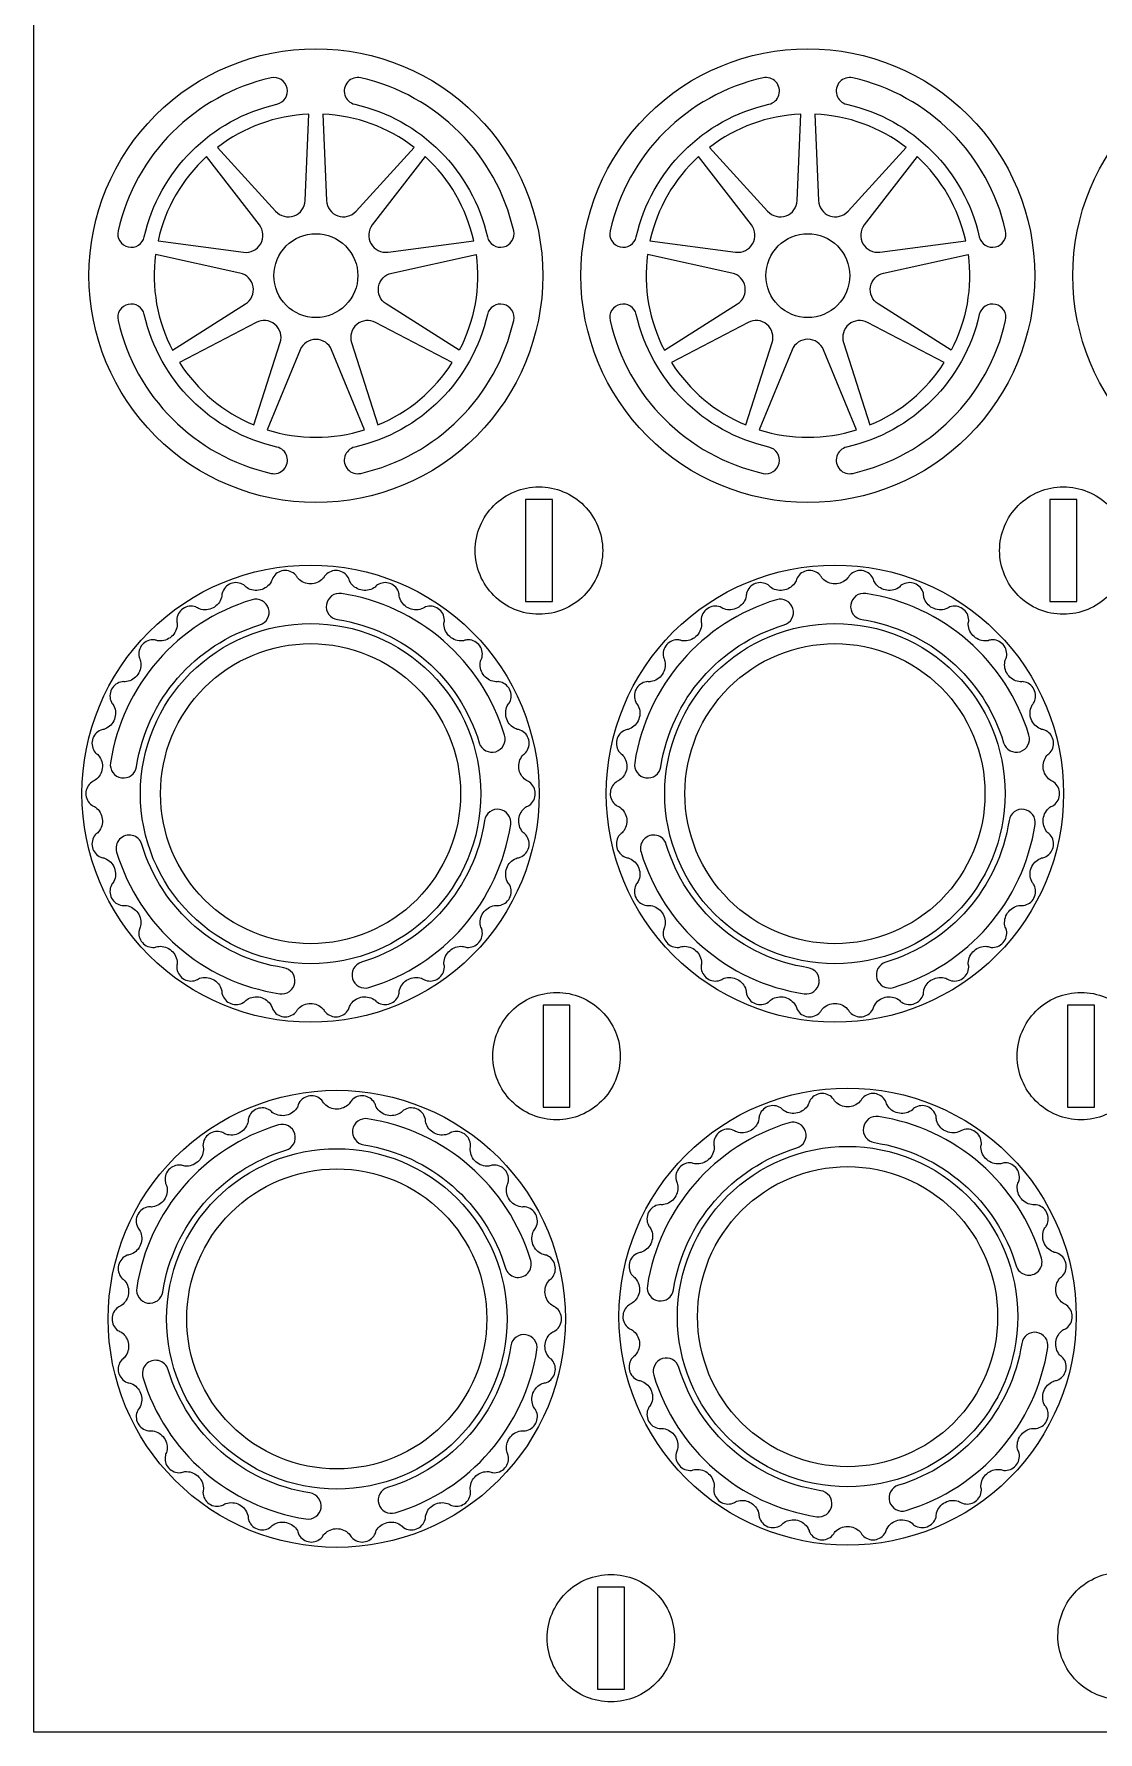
# Model space of a CAD drawing. Header units: inches. Extents: x 74 to 623, y 57 to 815.
# Drawn here: x 91.4 to 209.8, y 57.2 to 246.2 of the extents above; entities that cross this region are included whole.
import ezdxf

# ---------------------------------------------------------------- set-up
doc = ezdxf.new("R2010")
doc.units = ezdxf.units.IN
doc.header["$MEASUREMENT"] = 0
for name, color, linetype in [('External Cut', 1, 'Continuous'), ('Internal Cut', 5, 'Continuous'), ('Pocket Cut 1.1mm', 3, 'Continuous')]:
    doc.layers.add(name, color=color, linetype=linetype)

msp = doc.modelspace()

# ---------------------------------------------------------------- linework, layer by layer
msp.add_lwpolyline([(341.38, 57.16), (91.38, 57.16), (91.38, 407.16), (341.38, 407.16)], close=True)
at = {"layer": 'External Cut', "flags": 128}
for points in [[(148.03, 219.34, -0.414214), (122.77, 194.07, -0.414214), (97.51, 219.34, -0.414214), (122.77, 244.6, -0.414214), (148.03, 219.34)], [(202.8, 219.34, -0.414214), (177.54, 194.07, -0.414214), (152.27, 219.34, -0.414214), (177.54, 244.6, -0.414214), (202.8, 219.34)], [(257.57, 219.34, -0.414214), (232.31, 194.07, -0.414214), (207.04, 219.34, -0.414214), (232.31, 244.6, -0.414214), (257.57, 219.34)], [(154.7, 188.73, -0.414214), (147.6, 181.63, -0.414214), (140.51, 188.73, -0.414214), (147.6, 195.82, -0.414214), (154.7, 188.73)], [(213.08, 188.73, -0.414214), (205.98, 181.63, -0.414214), (198.89, 188.73, -0.414214), (205.98, 195.82, -0.414214), (213.08, 188.73)], [(132.09, 139.82, -0.203461), (133.03, 140.97, -0.203461), (134.52, 141.1, -0.0722), (134.77, 140.97, 0.068231), (134.96, 140.88, 0.239296), (136.39, 141.07, 0.239296), (137.08, 142.34, 0.068231), (137.05, 142.55, -0.0722), (137.03, 142.82, -0.203461), (137.67, 144.17, -0.203461), (139.09, 144.65, -0.0722), (139.35, 144.59, 0.068231), (139.56, 144.54, 0.239296), (140.9, 145.07, 0.239296), (141.27, 146.46, 0.068231), (141.19, 146.67, -0.0722), (141.1, 146.92, -0.203461), (141.4, 148.39, -0.203461), (142.66, 149.19, -0.0722), (142.94, 149.19, 0.068231), (143.16, 149.2, 0.239296), (144.33, 150.03, 0.239296), (144.35, 151.47, 0.068231), (144.23, 151.65, -0.0722), (144.08, 151.88, -0.203461), (144.02, 153.37, -0.203461), (145.05, 154.45, -0.0722), (145.32, 154.52, 0.068231), (145.53, 154.58, 0.239296), (146.47, 155.67, 0.239296), (146.14, 157.07, 0.068231), (145.98, 157.22, -0.0722), (145.78, 157.41, -0.203461), (145.37, 158.84, -0.203461), (146.11, 160.14, -0.0722), (146.35, 160.27, 0.068231), (146.54, 160.37, 0.239296), (147.2, 161.66, 0.239296), (146.54, 162.94, 0.068231), (146.35, 163.05, -0.0722), (146.11, 163.18, -0.203461), (145.37, 164.47, -0.203461), (145.78, 165.91, -0.0722), (145.98, 166.1, 0.068231), (146.14, 166.24, 0.239296), (146.47, 167.64, 0.239296), (145.53, 168.74, 0.068231), (145.32, 168.79, -0.0722), (145.05, 168.86, -0.203461), (144.02, 169.94, -0.203461), (144.08, 171.43, -0.0722), (144.23, 171.66, 0.068231), (144.35, 171.84, 0.239296), (144.33, 173.28, 0.239296), (143.16, 174.12, 0.068231), (142.94, 174.12, -0.0722), (142.66, 174.13, -0.203461), (141.4, 174.93, -0.203461), (141.1, 176.39, -0.0722), (141.19, 176.65, 0.068231), (141.27, 176.85, 0.239296), (140.9, 178.25, 0.239296), (139.56, 178.78, 0.068231), (139.35, 178.73, -0.0722), (139.09, 178.67, -0.203461), (137.67, 179.14, -0.203461), (137.03, 180.49, -0.0722), (137.05, 180.76, 0.068231), (137.08, 180.98, 0.239296), (136.39, 182.25, 0.239296), (134.96, 182.44, 0.068231), (134.77, 182.34, -0.0722), (134.52, 182.22, -0.203461), (133.03, 182.34, -0.203461), (132.09, 183.5, -0.0722), (132.05, 183.77, 0.068231), (132.02, 183.98, 0.239296), (131.05, 185.05, 0.239296), (129.62, 184.89, 0.068231), (129.45, 184.75, -0.0722), (129.24, 184.57, -0.203461), (127.77, 184.34, -0.203461), (126.57, 185.23, -0.0722), (126.47, 185.49, 0.068231), (126.39, 185.69, 0.239296), (125.19, 186.49, 0.239296), (123.84, 186, 0.068231), (123.71, 185.82, -0.0722), (123.55, 185.6, -0.203461), (122.18, 185.02, -0.203461), (120.8, 185.6, -0.0722), (120.64, 185.82, 0.068231), (120.52, 186, 0.239296), (119.16, 186.49, 0.239296), (117.97, 185.69, 0.068231), (117.89, 185.49, -0.0722), (117.78, 185.23, -0.203461), (116.59, 184.34, -0.203461), (115.11, 184.57, -0.0722), (114.9, 184.75, 0.068231), (114.74, 184.89, 0.239296), (113.31, 185.05, 0.239296), (112.34, 183.98, 0.068231), (112.31, 183.77, -0.0722), (112.27, 183.5, -0.203461), (111.32, 182.34, -0.203461), (109.83, 182.22, -0.0722), (109.59, 182.34, 0.068231), (109.39, 182.44, 0.239296), (107.97, 182.25, 0.239296), (107.28, 180.98, 0.068231), (107.3, 180.76, -0.0722), (107.33, 180.49, -0.203461), (106.69, 179.14, -0.203461), (105.27, 178.67, -0.0722), (105, 178.73, 0.068231), (104.79, 178.78, 0.239296), (103.45, 178.25, 0.239296), (103.09, 176.85, 0.068231), (103.16, 176.65, -0.0722), (103.26, 176.39, -0.203461), (102.95, 174.93, -0.203461), (101.69, 174.13, -0.0722), (101.42, 174.12, 0.068231), (101.2, 174.12, 0.239296), (100.03, 173.28, 0.239296), (100.01, 171.84, 0.068231), (100.13, 171.66, -0.0722), (100.28, 171.43, -0.203461), (100.34, 169.94, -0.203461), (99.3, 168.86, -0.0722), (99.04, 168.79, 0.068231), (98.83, 168.74, 0.239296), (97.89, 167.64, 0.239296), (98.21, 166.24, 0.068231), (98.37, 166.1, -0.0722), (98.58, 165.91, -0.203461), (98.99, 164.47, -0.203461), (98.24, 163.18, -0.0722), (98, 163.05, 0.068231), (97.81, 162.94, 0.239296), (97.16, 161.66, 0.239296), (97.81, 160.37, 0.068231), (98, 160.27, -0.0722), (98.24, 160.14, -0.203461), (98.99, 158.84, -0.203461), (98.58, 157.41, -0.0722), (98.37, 157.22, 0.068231), (98.21, 157.07, 0.239296), (97.89, 155.67, 0.239296), (98.83, 154.58, 0.068231), (99.04, 154.52, -0.0722), (99.3, 154.45, -0.203461), (100.34, 153.37, -0.203461), (100.28, 151.88, -0.0722), (100.13, 151.65, 0.068231), (100.01, 151.47, 0.239296), (100.03, 150.03, 0.239296), (101.2, 149.2, 0.068231), (101.42, 149.19, -0.0722), (101.69, 149.19, -0.203461), (102.95, 148.39, -0.203461), (103.26, 146.92, -0.0722), (103.16, 146.67, 0.068231), (103.09, 146.46, 0.239296), (103.45, 145.07, 0.239296), (104.79, 144.54, 0.068231), (105, 144.59, -0.0722), (105.27, 144.65, -0.203461), (106.69, 144.17, -0.203461), (107.33, 142.82, -0.0722), (107.3, 142.55, 0.068231), (107.28, 142.34, 0.239296), (107.97, 141.07, 0.239296), (109.39, 140.88, 0.068231), (109.59, 140.97, -0.0722), (109.83, 141.1, -0.203461), (111.32, 140.97, -0.203461), (112.27, 139.82, -0.0722), (112.31, 139.55, 0.068231), (112.34, 139.33, 0.239296), (113.31, 138.27, 0.239296), (114.74, 138.42, 0.068231), (114.9, 138.56, -0.0722), (115.11, 138.74, -0.203461), (116.59, 138.98, -0.203461), (117.78, 138.08, -0.0722), (117.89, 137.83, 0.068231), (117.97, 137.62, 0.239296), (119.16, 136.82, 0.239296), (120.52, 137.32, 0.068231), (120.64, 137.49, -0.0722), (120.8, 137.71, -0.203461), (122.18, 138.3, -0.203461), (123.55, 137.71, -0.0722), (123.71, 137.49, 0.068231), (123.84, 137.32, 0.239296), (125.19, 136.82, 0.239296), (126.39, 137.62, 0.068231), (126.47, 137.83, -0.0722), (126.57, 138.08, -0.203461), (127.77, 138.98, -0.203461), (129.24, 138.74, -0.0722), (129.45, 138.56, 0.068231), (129.62, 138.42, 0.239296), (131.05, 138.27, 0.239296), (132.02, 139.33, 0.068231), (132.05, 139.55, -0.0722), (132.09, 139.82)], [(190.47, 139.82, -0.203461), (191.41, 140.97, -0.203461), (192.9, 141.1, -0.0722), (193.15, 140.97, 0.068231), (193.34, 140.88, 0.239296), (194.77, 141.07, 0.239296), (195.46, 142.34, 0.068231), (195.43, 142.55, -0.0722), (195.4, 142.82, -0.203461), (196.05, 144.17, -0.203461), (197.46, 144.65, -0.0722), (197.73, 144.59, 0.068231), (197.94, 144.54, 0.239296), (199.28, 145.07, 0.239296), (199.65, 146.46, 0.068231), (199.57, 146.67, -0.0722), (199.48, 146.92, -0.203461), (199.78, 148.39, -0.203461), (201.04, 149.19, -0.0722), (201.32, 149.19, 0.068231), (201.53, 149.2, 0.239296), (202.71, 150.03, 0.239296), (202.73, 151.47, 0.068231), (202.61, 151.65, -0.0722), (202.46, 151.88, -0.203461), (202.4, 153.37, -0.203461), (203.43, 154.45, -0.0722), (203.7, 154.52, 0.068231), (203.91, 154.58, 0.239296), (204.85, 155.67, 0.239296), (204.52, 157.07, 0.068231), (204.36, 157.22, -0.0722), (204.16, 157.41, -0.203461), (203.75, 158.84, -0.203461), (204.49, 160.14, -0.0722), (204.73, 160.27, 0.068231), (204.92, 160.37, 0.239296), (205.57, 161.66, 0.239296), (204.92, 162.94, 0.068231), (204.73, 163.05, -0.0722), (204.49, 163.18, -0.203461), (203.75, 164.47, -0.203461), (204.16, 165.91, -0.0722), (204.36, 166.1, 0.068231), (204.52, 166.24, 0.239296), (204.85, 167.64, 0.239296), (203.91, 168.74, 0.068231), (203.7, 168.79, -0.0722), (203.43, 168.86, -0.203461), (202.4, 169.94, -0.203461), (202.46, 171.43, -0.0722), (202.61, 171.66, 0.068231), (202.73, 171.84, 0.239296), (202.71, 173.28, 0.239296), (201.53, 174.12, 0.068231), (201.32, 174.12, -0.0722), (201.04, 174.13, -0.203461), (199.78, 174.93, -0.203461), (199.48, 176.39, -0.0722), (199.57, 176.65, 0.068231), (199.65, 176.85, 0.239296), (199.28, 178.25, 0.239296), (197.94, 178.78, 0.068231), (197.73, 178.73, -0.0722), (197.46, 178.67, -0.203461), (196.05, 179.14, -0.203461), (195.4, 180.49, -0.0722), (195.43, 180.76, 0.068231), (195.46, 180.98, 0.239296), (194.77, 182.25, 0.239296), (193.34, 182.44, 0.068231), (193.15, 182.34, -0.0722), (192.9, 182.22, -0.203461), (191.41, 182.34, -0.203461), (190.47, 183.5, -0.0722), (190.43, 183.77, 0.068231), (190.4, 183.98, 0.239296), (189.43, 185.05, 0.239296), (188, 184.89, 0.068231), (187.83, 184.75, -0.0722), (187.62, 184.57, -0.203461), (186.15, 184.34, -0.203461), (184.95, 185.23, -0.0722), (184.85, 185.49, 0.068231), (184.77, 185.69, 0.239296), (183.57, 186.49, 0.239296), (182.22, 186, 0.068231), (182.09, 185.82, -0.0722), (181.93, 185.6, -0.203461), (180.56, 185.02, -0.203461), (179.18, 185.6, -0.0722), (179.02, 185.82, 0.068231), (178.9, 186, 0.239296), (177.54, 186.49, 0.239296), (176.35, 185.69, 0.068231), (176.27, 185.49, -0.0722), (176.16, 185.23, -0.203461), (174.97, 184.34, -0.203461), (173.49, 184.57, -0.0722), (173.28, 184.75, 0.068231), (173.12, 184.89, 0.239296), (171.69, 185.05, 0.239296), (170.72, 183.98, 0.068231), (170.69, 183.77, -0.0722), (170.65, 183.5, -0.203461), (169.7, 182.34, -0.203461), (168.21, 182.22, -0.0722), (167.97, 182.34, 0.068231), (167.77, 182.44, 0.239296), (166.35, 182.25, 0.239296), (165.66, 180.98, 0.068231), (165.68, 180.76, -0.0722), (165.71, 180.49, -0.203461), (165.07, 179.14, -0.203461), (163.65, 178.67, -0.0722), (163.38, 178.73, 0.068231), (163.17, 178.78, 0.239296), (161.83, 178.25, 0.239296), (161.47, 176.85, 0.068231), (161.54, 176.65, -0.0722), (161.63, 176.39, -0.203461), (161.33, 174.93, -0.203461), (160.07, 174.13, -0.0722), (159.8, 174.12, 0.068231), (159.58, 174.12, 0.239296), (158.41, 173.28, 0.239296), (158.39, 171.84, 0.068231), (158.51, 171.66, -0.0722), (158.66, 171.43, -0.203461), (158.72, 169.94, -0.203461), (157.68, 168.86, -0.0722), (157.42, 168.79, 0.068231), (157.21, 168.74, 0.239296), (156.27, 167.64, 0.239296), (156.59, 166.24, 0.068231), (156.75, 166.1, -0.0722), (156.96, 165.91, -0.203461), (157.37, 164.47, -0.203461), (156.62, 163.18, -0.0722), (156.38, 163.05, 0.068231), (156.19, 162.94, 0.239296), (155.54, 161.66, 0.239296), (156.19, 160.37, 0.068231), (156.38, 160.27, -0.0722), (156.62, 160.14, -0.203461), (157.37, 158.84, -0.203461), (156.96, 157.41, -0.0722), (156.75, 157.22, 0.068231), (156.59, 157.07, 0.239296), (156.27, 155.67, 0.239296), (157.21, 154.58, 0.068231), (157.42, 154.52, -0.0722), (157.68, 154.45, -0.203461), (158.72, 153.37, -0.203461), (158.66, 151.88, -0.0722), (158.51, 151.65, 0.068231), (158.39, 151.47, 0.239296), (158.41, 150.03, 0.239296), (159.58, 149.2, 0.068231), (159.8, 149.19, -0.0722), (160.07, 149.19, -0.203461), (161.33, 148.39, -0.203461), (161.63, 146.92, -0.0722), (161.54, 146.67, 0.068231), (161.47, 146.46, 0.239296), (161.83, 145.07, 0.239296), (163.17, 144.54, 0.068231), (163.38, 144.59, -0.0722), (163.65, 144.65, -0.203461), (165.07, 144.17, -0.203461), (165.71, 142.82, -0.0722), (165.68, 142.55, 0.068231), (165.66, 142.34, 0.239296), (166.35, 141.07, 0.239296), (167.77, 140.88, 0.068231), (167.97, 140.97, -0.0722), (168.21, 141.1, -0.203461), (169.7, 140.97, -0.203461), (170.65, 139.82, -0.0722), (170.69, 139.55, 0.068231), (170.72, 139.33, 0.239296), (171.69, 138.27, 0.239296), (173.12, 138.42, 0.068231), (173.28, 138.56, -0.0722), (173.49, 138.74, -0.203461), (174.97, 138.98, -0.203461), (176.16, 138.08, -0.0722), (176.27, 137.83, 0.068231), (176.35, 137.62, 0.239296), (177.54, 136.82, 0.239296), (178.9, 137.32, 0.068231), (179.02, 137.49, -0.0722), (179.18, 137.71, -0.203461), (180.56, 138.3, -0.203461), (181.93, 137.71, -0.0722), (182.09, 137.49, 0.068231), (182.22, 137.32, 0.239296), (183.57, 136.82, 0.239296), (184.77, 137.62, 0.068231), (184.85, 137.83, -0.0722), (184.95, 138.08, -0.203461), (186.15, 138.98, -0.203461), (187.62, 138.74, -0.0722), (187.83, 138.56, 0.068231), (188, 138.42, 0.239296), (189.43, 138.27, 0.239296), (190.4, 139.33, 0.068231), (190.43, 139.55, -0.0722), (190.47, 139.82)], [(197.26, 161.66, -0.414214), (180.56, 144.95, -0.414214), (163.85, 161.66, -0.414214), (180.56, 178.36, -0.414214), (197.26, 161.66)], [(156.66, 132.43, -0.414214), (149.56, 125.34, -0.414214), (142.47, 132.43, -0.414214), (149.56, 139.52, -0.414214), (156.66, 132.43)], [(215.04, 132.43, -0.414214), (207.94, 125.34, -0.414214), (200.85, 132.43, -0.414214), (207.94, 139.52, -0.414214), (215.04, 132.43)], [(115.19, 125.01, -0.203461), (114.24, 123.85, -0.203461), (112.75, 123.73, -0.0722), (112.51, 123.85, 0.068231), (112.31, 123.95, 0.239296), (110.89, 123.76, 0.239296), (110.2, 122.49, 0.068231), (110.22, 122.28, -0.0722), (110.25, 122, -0.203461), (109.61, 120.65, -0.203461), (108.19, 120.18, -0.0722), (107.92, 120.24, 0.068231), (107.71, 120.29, 0.239296), (106.37, 119.76, 0.239296), (106.01, 118.36, 0.068231), (106.08, 118.16, -0.0722), (106.18, 117.9, -0.203461), (105.88, 116.44, -0.203461), (104.61, 115.64, -0.0722), (104.34, 115.63, 0.068231), (104.12, 115.63, 0.239296), (102.95, 114.8, 0.239296), (102.93, 113.35, 0.068231), (103.05, 113.17, -0.0722), (103.2, 112.95, -0.203461), (103.26, 111.45, -0.203461), (102.22, 110.37, -0.0722), (101.96, 110.3, 0.068231), (101.75, 110.25, 0.239296), (100.81, 109.16, 0.239296), (101.13, 107.75, 0.068231), (101.3, 107.61, -0.0722), (101.5, 107.42, -0.203461), (101.91, 105.98, -0.203461), (101.16, 104.69, -0.0722), (100.92, 104.56, 0.068231), (100.73, 104.45, 0.239296), (100.08, 103.17, 0.239296), (100.73, 101.88, 0.068231), (100.92, 101.78, -0.0722), (101.16, 101.65, -0.203461), (101.91, 100.35, -0.203461), (101.5, 98.92, -0.0722), (101.3, 98.73, 0.068231), (101.13, 98.59, 0.239296), (100.81, 97.18, 0.239296), (101.75, 96.09, 0.068231), (101.96, 96.04, -0.0722), (102.22, 95.97, -0.203461), (103.26, 94.89, -0.203461), (103.2, 93.39, -0.0722), (103.05, 93.16, 0.068231), (102.93, 92.98, 0.239296), (102.95, 91.54, 0.239296), (104.12, 90.71, 0.068231), (104.34, 90.71, -0.0722), (104.61, 90.7, -0.203461), (105.88, 89.9, -0.203461), (106.18, 88.44, -0.0722), (106.08, 88.18, 0.068231), (106.01, 87.97, 0.239296), (106.37, 86.58, 0.239296), (107.71, 86.05, 0.068231), (107.92, 86.1, -0.0722), (108.19, 86.16, -0.203461), (109.61, 85.69, -0.203461), (110.25, 84.34, -0.0722), (110.22, 84.06, 0.068231), (110.2, 83.85, 0.239296), (110.89, 82.58, 0.239296), (112.31, 82.39, 0.068231), (112.51, 82.49, -0.0722), (112.75, 82.61, -0.203461), (114.24, 82.49, -0.203461), (115.19, 81.33, -0.0722), (115.23, 81.06, 0.068231), (115.26, 80.84, 0.239296), (116.23, 79.78, 0.239296), (117.66, 79.93, 0.068231), (117.82, 80.07, -0.0722), (118.03, 80.25, -0.203461), (119.51, 80.49, -0.203461), (120.71, 79.59, -0.0722), (120.81, 79.34, 0.068231), (120.89, 79.14, 0.239296), (122.08, 78.33, 0.239296), (123.44, 78.83, 0.068231), (123.56, 79, -0.0722), (123.72, 79.23, -0.203461), (125.1, 79.81, -0.203461), (126.47, 79.23, -0.0722), (126.63, 79, 0.068231), (126.76, 78.83, 0.239296), (128.11, 78.33, 0.239296), (129.31, 79.14, 0.068231), (129.39, 79.34, -0.0722), (129.49, 79.59, -0.203461), (130.69, 80.49, -0.203461), (132.16, 80.25, -0.0722), (132.37, 80.07, 0.068231), (132.54, 79.93, 0.239296), (133.97, 79.78, 0.239296), (134.94, 80.84, 0.068231), (134.97, 81.06, -0.0722), (135.01, 81.33, -0.203461), (135.95, 82.49, -0.203461), (137.44, 82.61, -0.0722), (137.69, 82.49, 0.068231), (137.88, 82.39, 0.239296), (139.31, 82.58, 0.239296), (140, 83.85, 0.068231), (139.97, 84.06, -0.0722), (139.95, 84.34, -0.203461), (140.59, 85.69, -0.203461), (142.01, 86.16, -0.0722), (142.27, 86.1, 0.068231), (142.48, 86.05, 0.239296), (143.82, 86.58, 0.239296), (144.19, 87.97, 0.068231), (144.11, 88.18, -0.0722), (144.02, 88.44, -0.203461), (144.32, 89.9, -0.203461), (145.58, 90.7, -0.0722), (145.86, 90.71, 0.068231), (146.08, 90.71, 0.239296), (147.25, 91.54, 0.239296), (147.27, 92.98, 0.068231), (147.15, 93.16, -0.0722), (147, 93.39, -0.203461), (146.94, 94.89, -0.203461), (147.97, 95.97, -0.0722), (148.24, 96.04, 0.068231), (148.45, 96.09, 0.239296), (149.39, 97.18, 0.239296), (149.06, 98.59, 0.068231), (148.9, 98.73, -0.0722), (148.7, 98.92, -0.203461), (148.29, 100.35, -0.203461), (149.03, 101.65, -0.0722), (149.27, 101.78, 0.068231), (149.46, 101.88, 0.239296), (150.12, 103.17, 0.239296), (149.46, 104.45, 0.068231), (149.27, 104.56, -0.0722), (149.03, 104.69, -0.203461), (148.29, 105.98, -0.203461), (148.7, 107.42, -0.0722), (148.9, 107.61, 0.068231), (149.06, 107.75, 0.239296), (149.39, 109.16, 0.239296), (148.45, 110.25, 0.068231), (148.24, 110.3, -0.0722), (147.97, 110.37, -0.203461), (146.94, 111.45, -0.203461), (147, 112.95, -0.0722), (147.15, 113.17, 0.068231), (147.27, 113.35, 0.239296), (147.25, 114.8, 0.239296), (146.08, 115.63, 0.068231), (145.86, 115.63, -0.0722), (145.58, 115.64, -0.203461), (144.32, 116.44, -0.203461), (144.02, 117.9, -0.0722), (144.11, 118.16, 0.068231), (144.19, 118.36, 0.239296), (143.82, 119.76, 0.239296), (142.48, 120.29, 0.068231), (142.27, 120.24, -0.0722), (142.01, 120.18, -0.203461), (140.59, 120.65, -0.203461), (139.95, 122, -0.0722), (139.97, 122.28, 0.068231), (140, 122.49, 0.239296), (139.31, 123.76, 0.239296), (137.88, 123.95, 0.068231), (137.69, 123.85, -0.0722), (137.44, 123.73, -0.203461), (135.95, 123.85, -0.203461), (135.01, 125.01, -0.0722), (134.97, 125.28, 0.068231), (134.94, 125.5, 0.239296), (133.97, 126.56, 0.239296), (132.54, 126.41, 0.068231), (132.37, 126.26, -0.0722), (132.16, 126.09, -0.203461), (130.69, 125.85, -0.203461), (129.49, 126.75, -0.0722), (129.39, 127, 0.068231), (129.31, 127.2, 0.239296), (128.11, 128, 0.239296), (126.76, 127.51, 0.068231), (126.63, 127.33, -0.0722), (126.47, 127.11, -0.203461), (125.1, 126.53, -0.203461), (123.72, 127.11, -0.0722), (123.56, 127.33, 0.068231), (123.44, 127.51, 0.239296), (122.08, 128, 0.239296), (120.89, 127.2, 0.068231), (120.81, 127, -0.0722), (120.71, 126.75, -0.203461), (119.51, 125.85, -0.203461), (118.03, 126.09, -0.0722), (117.82, 126.26, 0.068231), (117.66, 126.41, 0.239296), (116.23, 126.56, 0.239296), (115.26, 125.5, 0.068231), (115.23, 125.28, -0.0722), (115.19, 125.01)], [(172.06, 125.26, -0.203461), (171.11, 124.1, -0.203461), (169.62, 123.98, -0.0722), (169.38, 124.1, 0.068231), (169.18, 124.2, 0.239296), (167.75, 124.01, 0.239296), (167.07, 122.74, 0.068231), (167.09, 122.52, -0.0722), (167.12, 122.25, -0.203461), (166.48, 120.9, -0.203461), (165.06, 120.43, -0.0722), (164.79, 120.49, 0.068231), (164.58, 120.54, 0.239296), (163.24, 120.01, 0.239296), (162.88, 118.61, 0.068231), (162.95, 118.41, -0.0722), (163.04, 118.15, -0.203461), (162.74, 116.69, -0.203461), (161.48, 115.89, -0.0722), (161.21, 115.88, 0.068231), (160.99, 115.88, 0.239296), (159.81, 115.04, 0.239296), (159.79, 113.6, 0.068231), (159.92, 113.42, -0.0722), (160.07, 113.19, -0.203461), (160.13, 111.7, -0.203461), (159.09, 110.62, -0.0722), (158.83, 110.55, 0.068231), (158.62, 110.5, 0.239296), (157.68, 109.4, 0.239296), (158, 108, 0.068231), (158.16, 107.86, -0.0722), (158.36, 107.67, -0.203461), (158.78, 106.23, -0.203461), (158.03, 104.94, -0.0722), (157.79, 104.81, 0.068231), (157.6, 104.7, 0.239296), (156.95, 103.42, 0.239296), (157.6, 102.13, 0.068231), (157.79, 102.03, -0.0722), (158.03, 101.9, -0.203461), (158.78, 100.6, -0.203461), (158.36, 99.17, -0.0722), (158.16, 98.98, 0.068231), (158, 98.83, 0.239296), (157.68, 97.43, 0.239296), (158.62, 96.34, 0.068231), (158.83, 96.29, -0.0722), (159.09, 96.21, -0.203461), (160.13, 95.13, -0.203461), (160.07, 93.64, -0.0722), (159.92, 93.41, 0.068231), (159.79, 93.23, 0.239296), (159.81, 91.79, 0.239296), (160.99, 90.96, 0.068231), (161.21, 90.96, -0.0722), (161.48, 90.95, -0.203461), (162.74, 90.15, -0.203461), (163.04, 88.68, -0.0722), (162.95, 88.43, 0.068231), (162.88, 88.22, 0.239296), (163.24, 86.83, 0.239296), (164.58, 86.3, 0.068231), (164.79, 86.35, -0.0722), (165.06, 86.41, -0.203461), (166.48, 85.93, -0.203461), (167.12, 84.58, -0.0722), (167.09, 84.31, 0.068231), (167.07, 84.1, 0.239296), (167.75, 82.83, 0.239296), (169.18, 82.64, 0.068231), (169.38, 82.73, -0.0722), (169.62, 82.86, -0.203461), (171.11, 82.74, -0.203461), (172.06, 81.58, -0.0722), (172.1, 81.31, 0.068231), (172.12, 81.09, 0.239296), (173.09, 80.03, 0.239296), (174.53, 80.18, 0.068231), (174.69, 80.32, -0.0722), (174.9, 80.5, -0.203461), (176.38, 80.74, -0.203461), (177.57, 79.84, -0.0722), (177.67, 79.59, 0.068231), (177.75, 79.39, 0.239296), (178.95, 78.58, 0.239296), (180.3, 79.08, 0.068231), (180.43, 79.25, -0.0722), (180.59, 79.48, -0.203461), (181.97, 80.06, -0.203461), (183.34, 79.48, -0.0722), (183.5, 79.25, 0.068231), (183.63, 79.08, 0.239296), (184.98, 78.58, 0.239296), (186.18, 79.39, 0.068231), (186.26, 79.59, -0.0722), (186.36, 79.84, -0.203461), (187.56, 80.74, -0.203461), (189.03, 80.5, -0.0722), (189.24, 80.32, 0.068231), (189.4, 80.18, 0.239296), (190.84, 80.03, 0.239296), (191.81, 81.09, 0.068231), (191.84, 81.31, -0.0722), (191.87, 81.58, -0.203461), (192.82, 82.74, -0.203461), (194.31, 82.86, -0.0722), (194.56, 82.73, 0.068231), (194.75, 82.64, 0.239296), (196.18, 82.83, 0.239296), (196.86, 84.1, 0.068231), (196.84, 84.31, -0.0722), (196.81, 84.58, -0.203461), (197.46, 85.93, -0.203461), (198.87, 86.41, -0.0722), (199.14, 86.35, 0.068231), (199.35, 86.3, 0.239296), (200.69, 86.83, 0.239296), (201.06, 88.22, 0.068231), (200.98, 88.43, -0.0722), (200.89, 88.68, -0.203461), (201.19, 90.15, -0.203461), (202.45, 90.95, -0.0722), (202.73, 90.96, 0.068231), (202.94, 90.96, 0.239296), (204.12, 91.79, 0.239296), (204.14, 93.23, 0.068231), (204.02, 93.41, -0.0722), (203.86, 93.64, -0.203461), (203.81, 95.13, -0.203461), (204.84, 96.21, -0.0722), (205.11, 96.29, 0.068231), (205.32, 96.34, 0.239296), (206.26, 97.43, 0.239296), (205.93, 98.83, 0.068231), (205.77, 98.98, -0.0722), (205.57, 99.17, -0.203461), (205.15, 100.6, -0.203461), (205.9, 101.9, -0.0722), (206.14, 102.03, 0.068231), (206.33, 102.13, 0.239296), (206.98, 103.42, 0.239296), (206.33, 104.7, 0.068231), (206.14, 104.81, -0.0722), (205.9, 104.94, -0.203461), (205.15, 106.23, -0.203461), (205.57, 107.67, -0.0722), (205.77, 107.86, 0.068231), (205.93, 108, 0.239296), (206.26, 109.4, 0.239296), (205.32, 110.5, 0.068231), (205.11, 110.55, -0.0722), (204.84, 110.62, -0.203461), (203.81, 111.7, -0.203461), (203.86, 113.19, -0.0722), (204.02, 113.42, 0.068231), (204.14, 113.6, 0.239296), (204.12, 115.04, 0.239296), (202.94, 115.88, 0.068231), (202.73, 115.88, -0.0722), (202.45, 115.89, -0.203461), (201.19, 116.69, -0.203461), (200.89, 118.15, -0.0722), (200.98, 118.41, 0.068231), (201.06, 118.61, 0.239296), (200.69, 120.01, 0.239296), (199.35, 120.54, 0.068231), (199.14, 120.49, -0.0722), (198.87, 120.43, -0.203461), (197.46, 120.9, -0.203461), (196.81, 122.25, -0.0722), (196.84, 122.52, 0.068231), (196.86, 122.74, 0.239296), (196.18, 124.01, 0.239296), (194.75, 124.2, 0.068231), (194.56, 124.1, -0.0722), (194.31, 123.98, -0.203461), (192.82, 124.1, -0.203461), (191.87, 125.26, -0.0722), (191.84, 125.53, 0.068231), (191.81, 125.74, 0.239296), (190.84, 126.81, 0.239296), (189.4, 126.66, 0.068231), (189.24, 126.51, -0.0722), (189.03, 126.34, -0.203461), (187.56, 126.1, -0.203461), (186.36, 126.99, -0.0722), (186.26, 127.25, 0.068231), (186.18, 127.45, 0.239296), (184.98, 128.25, 0.239296), (183.63, 127.76, 0.068231), (183.5, 127.58, -0.0722), (183.34, 127.36, -0.203461), (181.97, 126.78, -0.203461), (180.59, 127.36, -0.0722), (180.43, 127.58, 0.068231), (180.3, 127.76, 0.239296), (178.95, 128.25, 0.239296), (177.75, 127.45, 0.068231), (177.67, 127.25, -0.0722), (177.57, 126.99, -0.203461), (176.38, 126.1, -0.203461), (174.9, 126.34, -0.0722), (174.69, 126.51, 0.068231), (174.53, 126.66, 0.239296), (173.09, 126.81, 0.239296), (172.12, 125.74, 0.068231), (172.1, 125.53, -0.0722), (172.06, 125.26)], [(148.52, 67.62, -0.414214), (155.61, 74.71, -0.414214), (162.7, 67.62, -0.414214), (155.61, 60.52, -0.414214), (148.52, 67.62)], [(205.38, 67.87, -0.414214), (212.48, 74.96, -0.414214), (219.57, 67.87, -0.414214), (212.48, 60.77, -0.414214), (205.38, 67.87)]]:
    msp.add_lwpolyline(points, format="xyb", dxfattribs=at)
at = {"layer": 'Internal Cut', "flags": 128}
for points in [[(100.75, 224.33, 0.414214), (101.88, 222.53, 0.414214), (103.67, 223.66, -0.288954), (118.44, 238.43, 1), (117.78, 241.36, 0.288954), (100.75, 224.33)], [(141.86, 223.66, 0.414214), (143.66, 222.53, 0.414214), (144.79, 224.33, 0.288954), (127.76, 241.36, 1), (127.09, 238.43, -0.288954), (141.86, 223.66)], [(155.52, 224.33, 0.414214), (156.65, 222.53, 0.414214), (158.44, 223.66, -0.288954), (173.21, 238.43, 1), (172.55, 241.36, 0.288954), (155.52, 224.33)], [(196.63, 223.66, 0.414214), (198.43, 222.53, 0.414214), (199.56, 224.33, 0.288954), (182.53, 241.36, 1), (181.86, 238.43, -0.288954), (196.63, 223.66)], [(118.29, 226.51, 0.670062), (121.59, 227.7), (121.98, 237.32, 0.15389), (111.81, 233.62), (118.29, 226.51)], [(123.95, 227.7, 0.670062), (127.24, 226.51), (133.73, 233.62, 0.15389), (123.55, 237.32), (123.95, 227.7)], [(173.06, 226.51, 0.670062), (176.36, 227.7), (176.75, 237.32, 0.15389), (166.58, 233.62), (173.06, 226.51)], [(178.72, 227.7, 0.670062), (182.01, 226.51), (188.49, 233.62, 0.15389), (178.32, 237.32), (178.72, 227.7)], [(105.2, 223.23), (114.73, 221.95, 0.670062), (116.49, 224.99), (110.61, 232.61, 0.15389), (105.2, 223.23)], [(130.8, 221.95), (140.34, 223.23, 0.15389), (134.93, 232.61), (129.05, 224.99, 0.670062), (130.8, 221.95)], [(159.96, 223.23), (169.5, 221.95, 0.670062), (171.25, 224.99), (165.38, 232.61, 0.15389), (159.96, 223.23)], [(185.57, 221.95), (195.11, 223.23, 0.15389), (189.7, 232.61), (183.82, 224.99, 0.670062), (185.57, 221.95)], [(127.44, 219.34, -0.414214), (122.77, 214.67, -0.414214), (118.1, 219.34, -0.414214), (122.77, 224.01, -0.414214), (127.44, 219.34)], [(127.44, 219.34, -0.414214), (122.77, 214.67, -0.414214), (118.1, 219.34, -0.414214), (122.77, 224.01, -0.414214), (127.44, 219.34)], [(182.21, 219.34, -0.414214), (177.54, 214.67, -0.414214), (172.87, 219.34, -0.414214), (177.54, 224.01, -0.414214), (182.21, 219.34)], [(182.21, 219.34, -0.414214), (177.54, 214.67, -0.414214), (172.87, 219.34, -0.414214), (177.54, 224.01, -0.414214), (182.21, 219.34)], [(106.8, 211.03), (114.93, 216.18, 0.670062), (114.32, 219.63), (104.92, 221.69, 0.15389), (106.8, 211.03)], [(138.73, 211.03), (130.61, 216.18, -0.670062), (131.21, 219.63), (140.61, 221.69, -0.15389), (138.73, 211.03)], [(161.57, 211.03), (169.7, 216.18, 0.670062), (169.09, 219.63), (159.69, 221.69, 0.15389), (161.57, 211.03)], [(193.5, 211.03), (185.37, 216.18, -0.670062), (185.98, 219.63), (195.38, 221.69, -0.15389), (193.5, 211.03)], [(117.78, 197.32, 1), (118.44, 200.24, -0.288954), (103.67, 215.01, 0.414214), (101.88, 216.14, 0.414214), (100.75, 214.35, 0.288954), (117.78, 197.32)], [(127.76, 197.32, 0.288954), (144.79, 214.35, 0.414214), (143.66, 216.14, 0.414214), (141.86, 215.01, -0.288954), (127.09, 200.24, 1), (127.76, 197.32)], [(172.55, 197.32, 1), (173.21, 200.24, -0.288954), (158.44, 215.01, 0.414214), (156.65, 216.14, 0.414214), (155.52, 214.35, 0.288954), (172.55, 197.32)], [(182.53, 197.32, 0.288954), (199.56, 214.35, 0.414214), (198.43, 216.14, 0.414214), (196.63, 215.01, -0.288954), (181.86, 200.24, 1), (182.53, 197.32)], [(115.88, 202.71), (118.8, 211.88, 0.670062), (116.11, 214.13), (107.59, 209.66, 0.15389), (115.88, 202.71)], [(129.66, 202.71, 0.15389), (137.95, 209.66), (129.42, 214.13, 0.670062), (126.74, 211.88), (129.66, 202.71)], [(170.65, 202.71), (173.57, 211.88, 0.670062), (170.88, 214.13), (162.36, 209.66, 0.15389), (170.65, 202.71)], [(184.43, 202.71, 0.15389), (192.72, 209.66), (184.19, 214.13, 0.670062), (181.51, 211.88), (184.43, 202.71)], [(117.36, 202.17, 0.15389), (128.18, 202.17), (124.52, 211.07, 0.670062), (121.02, 211.07), (117.36, 202.17)], [(172.13, 202.17, 0.15389), (182.95, 202.17), (179.29, 211.07, 0.670062), (175.78, 211.07), (172.13, 202.17)], [(141.13, 161.66, -0.414214), (122.18, 142.71, -0.414214), (103.23, 161.66, -0.414214), (122.18, 180.6, -0.414214), (141.13, 161.66)], [(199.5, 161.66, -0.414214), (180.56, 142.71, -0.414214), (161.61, 161.66, -0.414214), (180.56, 180.6, -0.414214), (199.5, 161.66)], [(106.15, 103.17, -0.414214), (125.1, 122.12, -0.414214), (144.05, 103.17, -0.414214), (125.1, 84.22, -0.414214), (106.15, 103.17)], [(163.02, 103.42, -0.414214), (181.97, 122.37, -0.414214), (200.91, 103.42, -0.414214), (181.97, 84.47, -0.414214), (163.02, 103.42)]]:
    msp.add_lwpolyline(points, format="xyb", dxfattribs=at)
for points in [[(146.1, 183.04), (149.1, 183.04), (149.1, 194.41), (146.1, 194.41), (146.1, 183.04)], [(204.48, 183.04), (207.48, 183.04), (207.48, 194.41), (204.48, 194.41), (204.48, 183.04)], [(148.06, 126.75), (151.06, 126.75), (151.06, 138.12), (148.06, 138.12), (148.06, 126.75)], [(206.44, 126.75), (209.44, 126.75), (209.44, 138.12), (206.44, 138.12), (206.44, 126.75)], [(157.11, 73.3), (154.11, 73.3), (154.11, 61.93), (157.11, 61.93), (157.11, 73.3)]]:
    msp.add_lwpolyline(points, dxfattribs=at)
at = {"layer": 'Pocket Cut 1.1mm', "flags": 128}
for points in [[(147.63, 161.66, -0.414214), (122.18, 136.2, -0.414214), (96.73, 161.66, -0.414214), (122.18, 187.11, -0.414214), (147.63, 161.66)], [(206.01, 161.66, -0.414214), (180.56, 136.2, -0.414214), (155.1, 161.66, -0.414214), (180.56, 187.11, -0.414214), (206.01, 161.66)], [(143.77, 168.16, 0.288954), (125.61, 183.94, 0.414214), (123.94, 182.71, 0.414214), (125.17, 181.04, -0.288954), (140.96, 167.31, 1), (143.77, 168.16)], [(202.15, 168.16, 0.288954), (183.99, 183.94, 0.414214), (182.32, 182.71, 0.414214), (183.55, 181.04, -0.288954), (199.34, 167.31, 1), (202.15, 168.16)], [(116.52, 180.44, 0.414214), (117.5, 182.26, 0.414214), (115.67, 183.25, 0.288954), (99.9, 165.09, 0.414214), (101.12, 163.42, 0.414214), (102.8, 164.65, -0.288954), (116.52, 180.44)], [(174.9, 180.44, 0.414214), (175.88, 182.26, 0.414214), (174.05, 183.25, 0.288954), (158.27, 165.09, 0.414214), (159.5, 163.42, 0.414214), (161.18, 164.65, -0.288954), (174.9, 180.44)], [(138.88, 161.66, -0.414214), (122.18, 144.95, -0.414214), (105.47, 161.66, -0.414214), (122.18, 178.36, -0.414214), (138.88, 161.66)], [(126.85, 141.05, 0.414214), (128.68, 140.07, 0.288954), (144.46, 158.22, 0.414214), (143.23, 159.9, 0.414214), (141.56, 158.67, -0.288954), (127.84, 142.88, 0.414214), (126.85, 141.05)], [(185.23, 141.05, 0.414214), (187.06, 140.07, 0.288954), (202.84, 158.22, 0.414214), (201.61, 159.9, 0.414214), (199.94, 158.67, -0.288954), (186.21, 142.88, 0.414214), (185.23, 141.05)], [(103.4, 156, 1), (100.59, 155.15, 0.288954), (118.74, 139.37, 0.414214), (120.42, 140.6, 0.414214), (119.19, 142.27, -0.288954), (103.4, 156)], [(158.97, 155.15, 0.288954), (177.12, 139.37, 0.414214), (178.8, 140.6, 0.414214), (177.57, 142.27, -0.288954), (161.78, 156, 1), (158.97, 155.15)], [(99.65, 103.17, -0.414214), (125.1, 128.62, -0.414214), (150.55, 103.17, -0.414214), (125.1, 77.72, -0.414214), (99.65, 103.17)], [(156.51, 103.42, -0.414214), (181.97, 128.87, -0.414214), (207.42, 103.42, -0.414214), (181.97, 77.97, -0.414214), (156.51, 103.42)], [(119.44, 121.95, 0.414214), (120.42, 123.78, 0.414214), (118.59, 124.76, 0.288954), (102.82, 106.61, 0.414214), (104.04, 104.93, 0.414214), (105.72, 106.16, -0.288954), (119.44, 121.95)], [(146.69, 109.67, 0.288954), (128.53, 125.45, 0.414214), (126.86, 124.23, 0.414214), (128.09, 122.55, -0.288954), (143.88, 108.83, 1), (146.69, 109.67)], [(176.31, 122.2, 0.414214), (177.29, 124.02, 0.414214), (175.46, 125.01, 0.288954), (159.68, 106.85, 0.414214), (160.91, 105.18, 0.414214), (162.58, 106.41, -0.288954), (176.31, 122.2)], [(203.55, 109.92, 0.288954), (185.4, 125.7, 0.414214), (183.73, 124.47, 0.414214), (184.95, 122.8, -0.288954), (200.74, 109.08, 1), (203.55, 109.92)], [(108.39, 103.17, -0.414214), (125.1, 119.87, -0.414214), (141.8, 103.17, -0.414214), (125.1, 86.46, -0.414214), (108.39, 103.17)], [(165.26, 103.42, -0.414214), (181.97, 120.12, -0.414214), (198.67, 103.42, -0.414214), (181.97, 86.71, -0.414214), (165.26, 103.42)], [(129.77, 82.56, 0.414214), (131.6, 81.58, 0.288954), (147.38, 99.73, 0.414214), (146.16, 101.41, 0.414214), (144.48, 100.18, -0.288954), (130.76, 84.39, 0.414214), (129.77, 82.56)], [(204.25, 99.98, 0.414214), (203.02, 101.66, 0.414214), (201.35, 100.43, -0.288954), (187.62, 84.64, 0.414214), (186.64, 82.81, 0.414214), (188.47, 81.83, 0.288954), (204.25, 99.98)], [(106.32, 97.51, 1), (103.51, 96.67, 0.288954), (121.66, 80.89, 0.414214), (123.34, 82.11, 0.414214), (122.11, 83.79, -0.288954), (106.32, 97.51)], [(160.38, 96.91, 0.288954), (178.53, 81.14, 0.414214), (180.2, 82.36, 0.414214), (178.98, 84.04, -0.288954), (163.19, 97.76, 0.414214), (161.36, 98.74, 0.414214), (160.38, 96.91)]]:
    msp.add_lwpolyline(points, format="xyb", dxfattribs=at)

doc.saveas('drawing.dxf')
